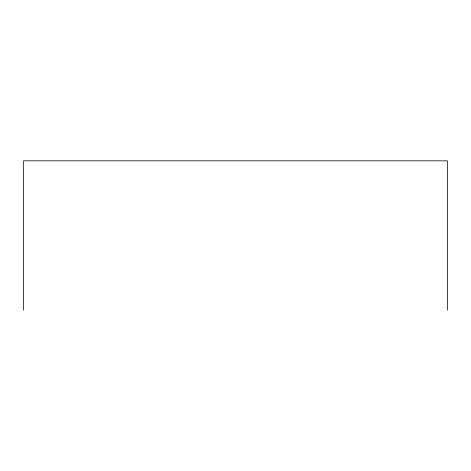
<?xml version="1.0" encoding="UTF-8"?>
<svg xmlns="http://www.w3.org/2000/svg" width="471" height="471" viewBox="0 0 471 471"><rect width="100%" height="100%" fill="white"/><g stroke="black" fill="none" stroke-linecap="round" stroke-linejoin="round"><path stroke-width="0.71" d="M447.45 310.177L447.45 160.823L23.55 160.823L23.55 310.177"/></g></svg>
